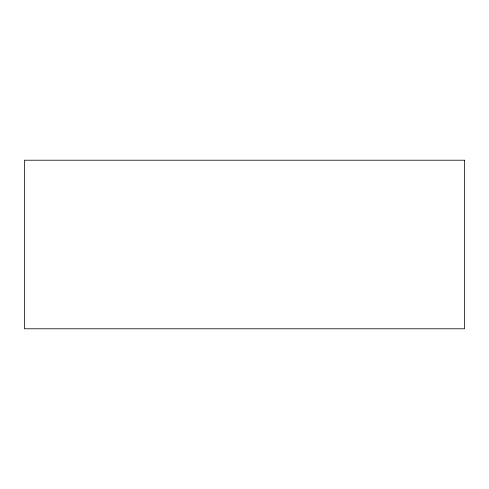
<?xml version="1.0" encoding="UTF-8"?>
<svg xmlns="http://www.w3.org/2000/svg" width="489" height="489" viewBox="0 0 489 489"><rect width="100%" height="100%" fill="white"/><g stroke="black" fill="none" stroke-linecap="round" stroke-linejoin="round"><path stroke-width="0.73" d="M464.55 160.215L24.45 160.215L24.45 328.785L464.55 328.785L464.55 160.215"/></g></svg>
